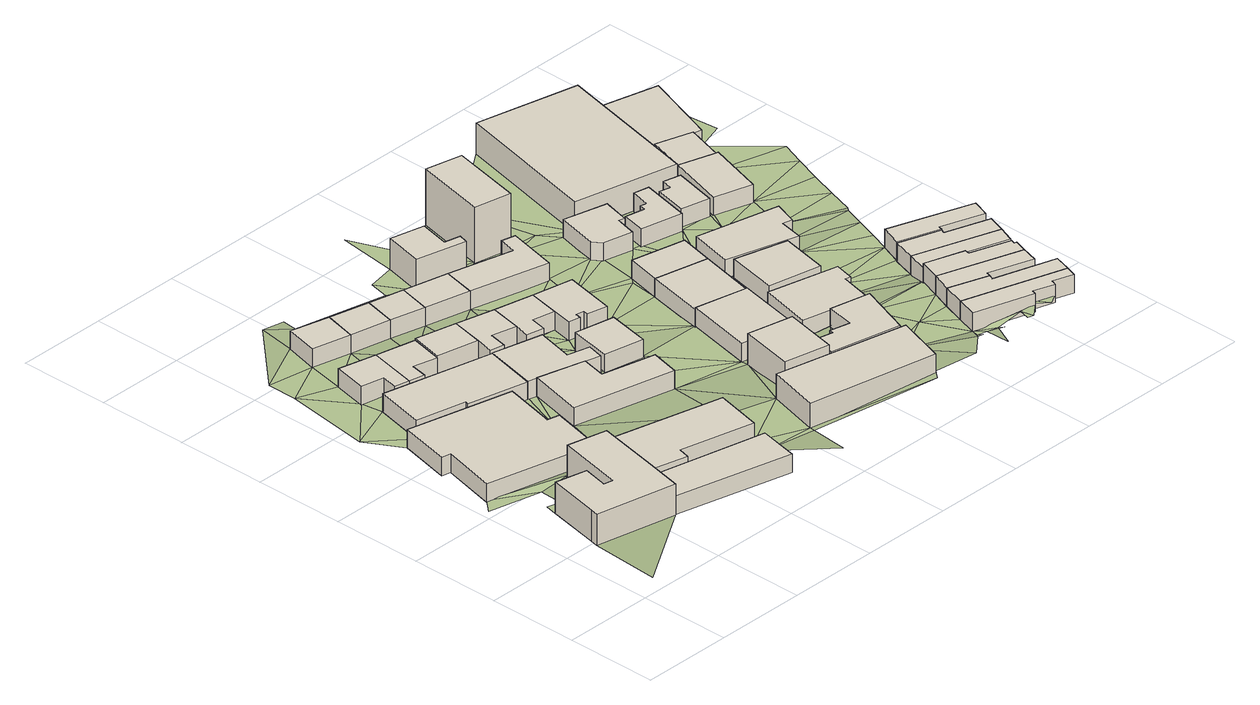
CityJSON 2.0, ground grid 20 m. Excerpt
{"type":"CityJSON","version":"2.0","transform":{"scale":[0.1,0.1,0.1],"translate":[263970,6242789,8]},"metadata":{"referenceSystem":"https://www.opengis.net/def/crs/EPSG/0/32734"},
"CityObjects":{
"building1":{"type":"Building","attributes":{"address":"59 Victoria Road Woodstock 7915 Cape Town","building":"yes","building:levels":2,"building_height":6.9,"plus_code":"4FRW3CCW+GPF","ground_height":10.71,"roof_height":17.61},"geometry":[{"type":"Solid","lod":"1","boundaries":[[[[0,1,2,3]],[[1,4,5,2]],[[4,6,7,5]],[[6,8,9,7]],[[8,10,11,9]],[[10,12,13,11]],[[12,14,15,13]],[[14,16,17,15]],[[16,18,19,17]],[[18,0,3,19]],[[3,2,5,7,9,11,13,15,17,19]],[[18,16,14,12,10,8,6,4,1,0]]]]}]},
"building2":{"type":"Building","attributes":{"address":"Sussex Street Woodstock Cape Town","building":"yes","building:levels":1,"building_height":4.1,"plus_code":"4FRW3CCW+JPC","ground_height":9.31,"roof_height":13.41},"geometry":[{"type":"Solid","lod":"1","boundaries":[[[[20,21,22,23]],[[21,24,25,22]],[[24,26,27,25]],[[26,28,29,27]],[[28,30,31,29]],[[30,32,33,31]],[[32,34,35,33]],[[34,20,23,35]],[[23,22,25,27,29,31,33,35]],[[34,32,30,28,26,24,21,20]]]]}]},
"building3":{"type":"Building","attributes":{"address":"73 Victoria Road Woodstock 7915 Cape Town","building":"yes","building:levels":1,"building_height":4.1,"plus_code":"4FRW3CCW+FQP","ground_height":10.94,"roof_height":15.04},"geometry":[{"type":"Solid","lod":"1","boundaries":[[[[36,37,38,39]],[[37,40,41,38]],[[40,42,43,41]],[[42,36,39,43]],[[39,38,41,43]],[[42,40,37,36]]]]}]},
"building4":{"type":"Building","attributes":{"address":"40 Wright Street Woodstock Cape Town","building":"house","building:levels":1,"building_height":4.1,"plus_code":"4FRW3CCW+PPR","ground_height":8.97,"roof_height":13.07},"geometry":[{"type":"Solid","lod":"1","boundaries":[[[[44,45,46,47]],[[45,48,49,46]],[[48,50,51,49]],[[50,52,53,51]],[[52,54,55,53]],[[54,44,47,55]],[[47,46,49,51,53,55]],[[54,52,50,48,45,44]]]]}]},
"building5":{"type":"Building","attributes":{"address":"33 Sussex Street Woodstock Cape Town","building":"yes","building:levels":1,"building_height":4.1,"plus_code":"4FRW3CCW+MPP","ground_height":9.31,"roof_height":13.41},"geometry":[{"type":"Solid","lod":"1","boundaries":[[[[56,57,58,59]],[[57,60,61,58]],[[60,62,63,61]],[[62,64,65,63]],[[64,66,67,65]],[[66,56,59,67]],[[59,58,61,63,65,67]],[[66,64,62,60,57,56]]]]}]},
"building6":{"type":"Building","attributes":{"address":"42 Frere Street Woodstock Cape Town","building":"yes","building:levels":1,"building_height":4.1,"plus_code":"4FRW3CCW+GQH","ground_height":10.94,"roof_height":15.04},"geometry":[{"type":"Solid","lod":"1","boundaries":[[[[68,69,70,71]],[[69,72,73,70]],[[72,74,75,73]],[[74,76,77,75]],[[76,78,79,77]],[[78,68,71,79]],[[71,70,73,75,77,79]],[[78,76,74,72,69,68]]]]}]},
"building7":{"type":"Building","attributes":{"address":"42 Wright Street Woodstock Cape Town","building":"house","building:levels":1,"building_height":4.1,"plus_code":"4FRW3CCW+PPQ","ground_height":9.03,"roof_height":13.13},"geometry":[{"type":"Solid","lod":"1","boundaries":[[[[45,44,47,46]],[[44,80,81,47]],[[80,82,83,81]],[[82,84,85,83]],[[84,86,87,85]],[[86,45,46,87]],[[46,47,81,83,85,87]],[[86,84,82,80,44,45]]]]}]},
"building8":{"type":"Building","attributes":{"address":"35 Wright Street Woodstock Cape Town","building":"yes","building:levels":1,"building_height":4.1,"plus_code":"4FRW3CCW+RP3","ground_height":9.03,"roof_height":13.13},"geometry":[{"type":"Solid","lod":"1","boundaries":[[[[88,89,90,91]],[[89,92,93,90]],[[92,94,95,93]],[[94,88,91,95]],[[91,90,93,95]],[[94,92,89,88]]]]}]},
"building9":{"type":"Building","attributes":{"address":"37 Wright Street Woodstock Cape Town","building":"yes","building:levels":1,"building_height":4.1,"plus_code":"4FRW3CCW+QQR","ground_height":9.03,"roof_height":13.13},"geometry":[{"type":"Solid","lod":"1","boundaries":[[[[89,88,91,90]],[[88,96,97,91]],[[96,98,99,97]],[[98,89,90,99]],[[90,91,97,99]],[[98,96,88,89]]]]}]},
"building10":{"type":"Building","attributes":{"address":"44 Wright Street Woodstock Cape Town","building":"house","building:levels":1,"building_height":4.1,"plus_code":"4FRW3CCW+PQG","ground_height":9.36,"roof_height":13.46},"geometry":[{"type":"Solid","lod":"1","boundaries":[[[[100,101,102,103]],[[101,104,105,102]],[[104,106,107,105]],[[106,100,103,107]],[[103,102,105,107]],[[106,104,101,100]]]]}]},
"building11":{"type":"Building","attributes":{"address":"38 Frere Street Woodstock Cape Town","building":"yes","building:levels":1,"building_height":4.1,"plus_code":"4FRW3CCW+JR7","ground_height":9.75,"roof_height":13.85},"geometry":[{"type":"Solid","lod":"1","boundaries":[[[[108,109,110,111]],[[109,112,113,110]],[[112,114,115,113]],[[114,116,117,115]],[[116,118,119,117]],[[118,108,111,119]],[[111,110,113,115,117,119]],[[118,116,114,112,109,108]]]]}]},
"building12":{"type":"Building","attributes":{"building":"yes","building:levels":1,"building_height":4.1,"plus_code":"4FRW3CCW+MRC","ground_height":9.36,"roof_height":13.46},"geometry":[{"type":"Solid","lod":"1","boundaries":[[[[120,121,122,123]],[[121,124,125,122]],[[124,126,127,125]],[[126,128,129,127]],[[128,130,131,129]],[[130,120,123,131]],[[123,122,125,127,129,131]],[[130,128,126,124,121,120]]]]}]},
"building13":{"type":"Building","attributes":{"address":"46 Wright Street Woodstock Cape Town","building":"house","building:levels":1,"building_height":4.1,"plus_code":"4FRW3CCW+PRF","ground_height":9.36,"roof_height":13.46},"geometry":[{"type":"Solid","lod":"1","boundaries":[[[[106,104,105,107]],[[104,132,133,105]],[[132,134,135,133]],[[134,136,137,135]],[[136,138,139,137]],[[138,140,141,139]],[[140,106,107,141]],[[107,105,133,135,137,139,141]],[[140,138,136,134,132,104,106]]]]}]},
"building14":{"type":"Building","attributes":{"address":"39 Wright Street Woodstock Cape Town","building":"yes","building:levels":1,"building_height":4.1,"plus_code":"4FRW3CCW+QQQ","ground_height":9.01,"roof_height":13.11},"geometry":[{"type":"Solid","lod":"1","boundaries":[[[[98,96,97,99]],[[96,142,143,97]],[[142,144,145,143]],[[144,98,99,145]],[[99,97,143,145]],[[144,142,96,98]]]]}]},
"building15":{"type":"Building","attributes":{"address":"36 Frere Street Woodstock Cape Town","building":"yes","building:levels":1,"building_height":4.1,"plus_code":"4FRW3CCW+MV4","ground_height":9.41,"roof_height":13.51},"geometry":[{"type":"Solid","lod":"1","boundaries":[[[[146,147,148,149]],[[147,150,151,148]],[[150,152,153,151]],[[152,146,149,153]],[[149,148,151,153]],[[152,150,147,146]]]]}]},
"building16":{"type":"Building","attributes":{"address":"48 Wright Street Woodstock Cape Town","building":"house","building:levels":1,"building_height":4.1,"plus_code":"4FRW3CCW+PV6","ground_height":9.41,"roof_height":13.51},"geometry":[{"type":"Solid","lod":"1","boundaries":[[[[140,138,139,141]],[[138,154,155,139]],[[154,156,157,155]],[[156,158,159,157]],[[158,160,161,159]],[[160,162,163,161]],[[162,140,141,163]],[[141,139,155,157,159,161,163]],[[162,160,158,156,154,138,140]]]]}]},
"building17":{"type":"Building","attributes":{"address":"41 Wright Street Woodstock Cape Town","building":"yes","building:levels":1,"building_height":4.1,"plus_code":"4FRW3CCW+QRG","ground_height":9.01,"roof_height":13.11},"geometry":[{"type":"Solid","lod":"1","boundaries":[[[[144,142,143,145]],[[142,164,165,143]],[[164,166,167,165]],[[166,144,145,167]],[[145,143,165,167]],[[166,164,142,144]]]]}]},
"building18":{"type":"Building","attributes":{"address":"50 Wright Street Woodstock Cape Town","building":"house","building:levels":1,"building_height":4.1,"plus_code":"4FRW3CCW+PV5","ground_height":9.41,"roof_height":13.51},"geometry":[{"type":"Solid","lod":"1","boundaries":[[[[162,160,161,163]],[[160,168,169,161]],[[168,170,171,169]],[[170,172,173,171]],[[172,174,175,173]],[[174,176,177,175]],[[176,178,179,177]],[[178,180,181,179]],[[180,162,163,181]],[[163,161,169,171,173,175,177,179,181]],[[180,178,176,174,172,170,168,160,162]]]]}]},
"building19":{"type":"Building","attributes":{"building":"yes","building:levels":1.5,"building_height":5.5,"plus_code":"4FRW3CCW+FXR","ground_height":10.87,"roof_height":16.37},"geometry":[{"type":"Solid","lod":"1","boundaries":[[[[182,183,184,185]],[[183,186,187,184]],[[186,188,189,187]],[[188,182,185,189]],[[185,184,187,189]],[[188,186,183,182]]]]}]},
"building20":{"type":"Building","attributes":{"address":"Frere Street Woodstock Cape Town","building":"yes","building:levels":2,"building_height":6.9,"plus_code":"4FRW3CCW+GXR","ground_height":9.9,"roof_height":16.8},"geometry":[{"type":"Solid","lod":"1","boundaries":[[[[190,191,192,193]],[[191,194,195,192]],[[194,196,197,195]],[[196,190,193,197]],[[193,192,195,197]],[[196,194,191,190]]]]}]},
"building21":{"type":"Building","attributes":{"building":"yes","building:levels":2,"building_height":6.9,"plus_code":"4FRW3CCW+RV7","ground_height":9.01,"roof_height":15.91},"geometry":[{"type":"Solid","lod":"1","boundaries":[[[[198,199,200,201]],[[199,202,203,200]],[[202,204,205,203]],[[204,206,207,205]],[[206,208,209,207]],[[208,198,201,209]],[[201,200,203,205,207,209]],[[208,206,204,202,199,198]]]]}]},
"building22":{"type":"Building","attributes":{"address":"43 Wright Street Woodstock Cape Town","building":"yes","building:levels":1,"building_height":4.1,"plus_code":"4FRW3CCW+QV9","ground_height":9.01,"roof_height":13.11},"geometry":[{"type":"Solid","lod":"1","boundaries":[[[[166,164,165,167]],[[164,210,211,165]],[[210,212,213,211]],[[212,214,215,213]],[[214,216,217,215]],[[216,166,167,217]],[[167,165,211,213,215,217]],[[216,214,212,210,164,166]]]]}]},
"building23":{"type":"Building","attributes":{"address":"Two Oceans Carpentry 37 Frere Street Woodstock Cape Town","building":"manufacture","building:levels":1,"building_height":4.1,"plus_code":"4FRW3CCW+HXV","ground_height":9.9,"roof_height":14},"geometry":[{"type":"Solid","lod":"1","boundaries":[[[[218,219,220,221]],[[219,222,223,220]],[[222,224,225,223]],[[224,218,221,225]],[[221,220,223,225]],[[224,222,219,218]]]]}]},
"building24":{"type":"Building","attributes":{"address":"Church Street Woodstock Cape Town","building":"yes","building:levels":1,"building_height":4.1,"plus_code":"4FRW3CCX+G2C","ground_height":10.87,"roof_height":14.97},"geometry":[{"type":"Solid","lod":"1","boundaries":[[[[226,227,228,229]],[[227,230,231,228]],[[230,232,233,231]],[[232,234,235,233]],[[234,236,237,235]],[[236,238,239,237]],[[238,240,241,239]],[[240,226,229,241]],[[229,228,231,233,235,237,239,241]],[[240,238,236,234,232,230,227,226]]]]}]},
"building25":{"type":"Building","attributes":{"address":"Frere Street Woodstock Cape Town","building":"commercial","building:levels":1,"building_height":4.1,"plus_code":"4FRW3CCW+JXW","ground_height":9.49,"roof_height":13.59},"geometry":[{"type":"Solid","lod":"1","boundaries":[[[[242,243,244,245]],[[243,246,247,244]],[[246,248,249,247]],[[248,242,245,249]],[[245,244,247,249]],[[248,246,243,242]]]]}]},
"building26":{"type":"Building","attributes":{"building":"yes","building:levels":4,"building_height":12.5,"plus_code":"4FRW3CCW+RWG","ground_height":8.63,"roof_height":21.13},"geometry":[{"type":"Solid","lod":"1","boundaries":[[[[250,251,252,253]],[[251,254,255,252]],[[254,256,257,255]],[[256,250,253,257]],[[253,252,255,257]],[[256,254,251,250]]]]}]},
"building27":{"type":"Building","attributes":{"address":"Alpha Longboards 52 Wright Street Woodstock Cape Town","building":"manufacture","building:levels":1,"building_height":4.1,"plus_code":"4FRW3CCW+MXQ","ground_height":9.49,"roof_height":13.59},"geometry":[{"type":"Solid","lod":"1","boundaries":[[[[248,246,247,249]],[[246,258,259,247]],[[258,260,261,259]],[[260,248,249,261]],[[249,247,259,261]],[[260,258,246,248]]]]}]},
"building28":{"type":"Building","attributes":{"address":"Church Street Woodstock Cape Town","building":"yes","building:levels":1,"building_height":4.1,"plus_code":"4FRW3CCX+H2P","ground_height":9.9,"roof_height":14},"geometry":[{"type":"Solid","lod":"1","boundaries":[[[[262,263,264,265]],[[263,266,267,264]],[[266,268,269,267]],[[268,270,271,269]],[[270,272,273,271]],[[272,262,265,273]],[[265,264,267,269,271,273]],[[272,270,268,266,263,262]]]]}]},
"building29":{"type":"Building","attributes":{"address":"31 Frere Street Woodstock Cape Town","building":"yes","building:levels":1,"building_height":4.1,"plus_code":"4FRW3CCW+QX5","ground_height":9.08,"roof_height":13.18},"geometry":[{"type":"Solid","lod":"1","boundaries":[[[[274,275,276,277]],[[275,278,279,276]],[[278,280,281,279]],[[280,282,283,281]],[[282,284,285,283]],[[284,286,287,285]],[[286,274,277,287]],[[277,276,279,281,283,285,287]],[[286,284,282,280,278,275,274]]]]}]},
"building30":{"type":"Building","attributes":{"address":"42 Church Street Woodstock Cape Town","building":"yes","building:levels":1,"building_height":4.1,"plus_code":"4FRW3CCX+J2H","ground_height":9.9,"roof_height":14},"geometry":[{"type":"Solid","lod":"1","boundaries":[[[[288,289,290,291]],[[289,292,293,290]],[[292,294,295,293]],[[294,288,291,295]],[[291,290,293,295]],[[294,292,289,288]]]]}]},
"building31":{"type":"Building","attributes":{"address":"49 Wright Street Woodstock Cape Town","building":"yes","building:levels":1,"building_height":4.1,"plus_code":"4FRW3CCX+P2P","ground_height":9.08,"roof_height":13.18},"geometry":[{"type":"Solid","lod":"1","boundaries":[[[[296,297,298,299]],[[297,300,301,298]],[[300,302,303,301]],[[302,304,305,303]],[[304,306,307,305]],[[306,308,309,307]],[[308,310,311,309]],[[310,296,299,311]],[[299,298,301,303,305,307,309,311]],[[310,308,306,304,302,300,297,296]]]]}]},
"building32":{"type":"Building","attributes":{"building":"yes","building:levels":1,"building_height":4.1,"plus_code":"4FRW3CCX+M37","ground_height":9.62,"roof_height":13.72},"geometry":[{"type":"Solid","lod":"1","boundaries":[[[[312,313,314,315]],[[313,316,317,314]],[[316,318,319,317]],[[318,320,321,319]],[[320,322,323,321]],[[322,312,315,323]],[[315,314,317,319,321,323]],[[322,320,318,316,313,312]]]]}]},
"building33":{"type":"Building","attributes":{"address":"65 Church Street Woodstock Cape Town","building":"house","building:levels":1,"building_height":4.1,"plus_code":"4FRW3CCX+F4H","ground_height":11.09,"roof_height":15.19},"geometry":[{"type":"Solid","lod":"1","boundaries":[[[[324,325,326,327]],[[325,328,329,326]],[[328,330,331,329]],[[330,332,333,331]],[[332,334,335,333]],[[334,336,337,335]],[[336,338,339,337]],[[338,324,327,339]],[[327,326,329,331,333,335,337,339]],[[338,336,334,332,330,328,325,324]]]]}]},
"building34":{"type":"Building","attributes":{"address":"63 Church Street Woodstock Cape Town","building":"house","building:levels":1,"building_height":4.1,"plus_code":"4FRW3CCX+F4Q","ground_height":11.09,"roof_height":15.19},"geometry":[{"type":"Solid","lod":"1","boundaries":[[[[338,340,341,339]],[[340,342,343,341]],[[342,344,345,343]],[[344,346,347,345]],[[346,324,327,347]],[[324,338,339,327]],[[339,341,343,345,347,327]],[[324,346,344,342,340,338]]]]}]},
"building35":{"type":"Building","attributes":{"address":"61 Church Street Woodstock Cape Town","building":"house","building:levels":1,"building_height":4.1,"plus_code":"4FRW3CCX+G49","ground_height":11.09,"roof_height":15.19},"geometry":[{"type":"Solid","lod":"1","boundaries":[[[[344,348,349,345]],[[348,350,351,349]],[[350,352,353,351]],[[352,354,355,353]],[[354,346,347,355]],[[346,344,345,347]],[[345,349,351,353,355,347]],[[346,354,352,350,348,344]]]]}]},
"building36":{"type":"Building","attributes":{"address":"51 Wright Street Woodstock Cape Town","building":"yes","building:levels":1,"building_height":4.1,"plus_code":"4FRW3CCX+P3M","ground_height":9.2,"roof_height":13.3},"geometry":[{"type":"Solid","lod":"1","boundaries":[[[[356,357,358,359]],[[357,360,361,358]],[[360,362,363,361]],[[362,364,365,363]],[[364,366,367,365]],[[366,356,359,367]],[[359,358,361,363,365,367]],[[366,364,362,360,357,356]]]]}]},
"building37":{"type":"Building","attributes":{"address":"59 Church Street Woodstock Cape Town","building":"house","building:levels":1,"building_height":4.1,"plus_code":"4FRW3CCX+G4H","ground_height":11.09,"roof_height":15.19},"geometry":[{"type":"Solid","lod":"1","boundaries":[[[[354,352,353,355]],[[352,368,369,353]],[[368,370,371,369]],[[370,372,373,371]],[[372,374,375,373]],[[374,376,377,375]],[[376,378,379,377]],[[378,354,355,379]],[[355,353,369,371,373,375,377,379]],[[378,376,374,372,370,368,352,354]]]]}]},
"building38":{"type":"Building","attributes":{"address":"19 Frere Street Woodstock Cape Town","building":"manufacture","building:levels":2,"building_height":6.9,"plus_code":"4FRW3CCX+R36","ground_height":8.76,"roof_height":15.66},"geometry":[{"type":"Solid","lod":"1","boundaries":[[[[380,381,382,383]],[[381,384,385,382]],[[384,386,387,385]],[[386,380,383,387]],[[383,382,385,387]],[[386,384,381,380]]]]}]},
"building39":{"type":"Building","attributes":{"address":"57 Church Street Woodstock Cape Town","building":"house","building:levels":1,"building_height":4.1,"plus_code":"4FRW3CCX+G5R","ground_height":10.06,"roof_height":14.16},"geometry":[{"type":"Solid","lod":"1","boundaries":[[[[388,389,390,391]],[[389,392,393,390]],[[392,394,395,393]],[[394,396,397,395]],[[396,398,399,397]],[[398,388,391,399]],[[391,390,393,395,397,399]],[[398,396,394,392,389,388]]]]}]},
"building40":{"type":"Building","attributes":{"address":"55 Church Street Woodstock Cape Town","building":"house","building:levels":1,"building_height":4.1,"plus_code":"4FRW3CCX+H53","ground_height":10.06,"roof_height":14.16},"geometry":[{"type":"Solid","lod":"1","boundaries":[[[[396,400,401,397]],[[400,402,403,401]],[[402,404,405,403]],[[404,406,407,405]],[[406,398,399,407]],[[398,396,397,399]],[[397,401,403,405,407,399]],[[398,406,404,402,400,396]]]]}]},
"building41":{"type":"Building","attributes":{"address":"36A Church Street Woodstock Cape Town","building":"yes","building:levels":1,"building_height":4.1,"plus_code":"4FRW3CCX+P4M","ground_height":9.2,"roof_height":13.3},"geometry":[{"type":"Solid","lod":"1","boundaries":[[[[408,409,410,411]],[[409,412,413,410]],[[412,414,415,413]],[[414,416,417,415]],[[416,408,411,417]],[[411,410,413,415,417]],[[416,414,412,409,408]]]]}]},
"building42":{"type":"Building","attributes":{"address":"53 Church Street Woodstock Cape Town","building":"house","building:levels":1,"building_height":4.1,"plus_code":"4FRW3CCX+H5F","ground_height":10.32,"roof_height":14.42},"geometry":[{"type":"Solid","lod":"1","boundaries":[[[[418,419,420,421]],[[419,422,423,420]],[[422,424,425,423]],[[424,426,427,425]],[[426,428,429,427]],[[428,418,421,429]],[[421,420,423,425,427,429]],[[428,426,424,422,419,418]]]]}]},
"building43":{"type":"Building","attributes":{"address":"Church Street Woodstock Cape Town","building":"yes","building:levels":1,"building_height":4.1,"plus_code":"4FRW3CCX+Q48","ground_height":9.2,"roof_height":13.3},"geometry":[{"type":"Solid","lod":"1","boundaries":[[[[408,430,431,411]],[[430,432,433,431]],[[432,409,410,433]],[[409,408,411,410]],[[411,431,433,410]],[[409,432,430,408]]]]}]},
"building44":{"type":"Building","attributes":{"address":"Church Street Woodstock Cape Town","building":"yes","building:levels":1,"building_height":4.1,"plus_code":"4FRW3CCX+R49","ground_height":8.76,"roof_height":12.86},"geometry":[{"type":"Solid","lod":"1","boundaries":[[[[434,435,436,437]],[[435,438,439,436]],[[438,440,441,439]],[[440,442,443,441]],[[442,444,445,443]],[[444,434,437,445]],[[437,436,439,441,443,445]],[[444,442,440,438,435,434]]]]}]},
"terrain1":{"type":"TINRelief","geometry":[{"type":"CompositeSurface","lod":"1","boundaries":[[[4,446,37]],[[447,448,449]],[[450,451,0]],[[450,0,18]],[[18,16,452]],[[449,448,453]],[[450,18,453]],[[453,448,450]],[[453,18,452]],[[20,62,454]],[[455,449,453]],[[62,60,454]],[[456,454,457]],[[62,20,458]],[[60,457,454]],[[459,36,69]],[[36,72,69]],[[459,455,453]],[[459,69,68]],[[457,48,456]],[[460,62,458]],[[94,461,456]],[[455,459,68]],[[457,60,462]],[[463,458,20]],[[462,60,464]],[[456,48,94]],[[464,60,465]],[[118,455,68]],[[36,42,72]],[[465,60,466]],[[461,94,92]],[[467,455,118]],[[468,467,463]],[[92,469,461]],[[74,72,76]],[[94,48,88]],[[470,458,463]],[[120,466,60]],[[88,48,45]],[[467,470,463]],[[116,467,118]],[[101,471,466]],[[78,118,68]],[[467,116,470]],[[76,72,42]],[[101,466,120]],[[100,88,45]],[[92,472,469]],[[472,92,89]],[[473,469,472]],[[114,470,116]],[[100,96,88]],[[101,120,132]],[[101,132,104]],[[42,186,76]],[[89,98,472]],[[118,78,108]],[[42,474,475]],[[120,134,132]],[[114,476,470]],[[100,142,96]],[[475,186,42]],[[106,142,100]],[[130,134,120]],[[78,76,183]],[[114,112,476]],[[134,154,136]],[[183,76,186]],[[98,477,472]],[[478,476,112]],[[130,154,134]],[[112,109,478]],[[154,138,136]],[[108,78,183]],[[479,476,478]],[[130,128,146]],[[128,479,146]],[[154,130,156]],[[478,146,479]],[[164,142,106]],[[98,144,477]],[[146,156,130]],[[140,164,106]],[[478,109,480]],[[158,156,481]],[[146,168,156]],[[481,156,168]],[[186,475,482]],[[219,109,108]],[[108,183,190]],[[158,481,160]],[[199,477,144]],[[170,168,146]],[[168,160,481]],[[477,199,483]],[[480,109,219]],[[183,484,190]],[[170,146,152]],[[162,164,140]],[[144,166,199]],[[485,484,183]],[[219,108,190]],[[172,170,176]],[[172,176,174]],[[176,170,152]],[[483,199,198]],[[486,199,166]],[[152,178,176]],[[487,484,485]],[[152,480,218]],[[218,480,219]],[[488,186,482]],[[199,486,202]],[[164,162,489]],[[486,166,202]],[[152,218,178]],[[485,183,490]],[[485,238,487]],[[219,190,491]],[[238,236,487]],[[208,492,198]],[[489,162,493]],[[166,494,202]],[[487,236,491]],[[206,204,208]],[[219,491,222]],[[238,485,490]],[[218,248,178]],[[202,495,204]],[[178,496,493]],[[208,204,495]],[[236,232,491]],[[236,234,232]],[[495,202,494]],[[496,178,248]],[[491,232,266]],[[266,222,491]],[[495,494,497]],[[254,208,495]],[[493,498,489]],[[238,490,499]],[[500,266,232]],[[260,493,496]],[[501,495,497]],[[232,230,500]],[[266,263,222]],[[490,488,502]],[[493,260,503]],[[498,504,489]],[[497,504,501]],[[224,222,263]],[[496,248,260]],[[493,503,498]],[[266,500,505]],[[263,289,224]],[[504,506,501]],[[490,502,507]],[[499,490,508]],[[498,274,504]],[[224,289,509]],[[274,506,504]],[[503,260,510]],[[506,251,501]],[[511,505,500]],[[246,224,313]],[[490,507,325]],[[508,511,499]],[[509,313,224]],[[325,508,490]],[[263,512,289]],[[260,513,510]],[[514,515,507]],[[506,274,516]],[[506,516,251]],[[325,507,515]],[[312,246,313]],[[263,517,512]],[[518,519,520]],[[325,515,519]],[[513,246,312]],[[325,324,508]],[[510,513,521]],[[522,505,523]],[[524,510,521]],[[516,274,525]],[[325,519,526]],[[354,511,508]],[[282,510,524]],[[527,313,509]],[[518,526,519]],[[528,526,518]],[[324,346,508]],[[511,378,505]],[[524,521,310]],[[325,526,529]],[[521,513,530]],[[378,523,505]],[[508,346,354]],[[530,513,312]],[[524,310,525]],[[517,531,512]],[[380,251,516]],[[378,511,354]],[[527,512,531]],[[527,532,313]],[[310,533,525]],[[525,534,516]],[[535,325,529]],[[536,533,310]],[[537,529,538]],[[517,523,398]],[[530,312,539]],[[531,532,527]],[[529,537,535]],[[525,533,534]],[[523,378,398]],[[540,534,533]],[[531,517,428]],[[541,516,534]],[[542,364,530]],[[312,322,539]],[[418,517,398]],[[543,544,535]],[[542,530,545]],[[428,532,531]],[[530,364,546]],[[545,530,539]],[[543,547,544]],[[320,318,532]],[[517,418,428]],[[548,545,539]],[[364,360,546]],[[549,550,551]],[[534,546,541]],[[362,360,364]],[[552,549,551]],[[320,532,553]],[[360,541,546]],[[548,539,554]],[[428,555,532]],[[357,545,548]],[[539,322,554]],[[357,541,360]],[[553,532,555]],[[548,409,357]],[[556,557,558]],[[320,559,322]],[[557,556,560]],[[409,541,357]],[[320,553,559]],[[561,541,409]],[[562,554,322]],[[322,559,563]],[[432,561,409]],[[562,322,563]],[[561,386,541]],[[564,554,562]],[[565,554,566]],[[567,568,565]],[[561,442,386]],[[554,564,566]],[[569,567,565]],[[569,565,570]],[[570,565,566]],[[569,571,440]]]}]}
},
"vertices":[
[75,300,27],[51,186,27],[51,186,96],[75,300,96],[47,168,27],[47,168,96],[224,131,27],[224,131,96],[242,213,27],[242,213,96],[271,352,27],[271,352,96],[184,371,27],[184,371,96],[153,226,27],[153,226,96],[133,230,27],[133,230,96],[145,285,27],[145,285,96],
[67,671,13],[40,558,13],[40,558,54],[67,671,54],[60,554,13],[60,554,54],[31,434,13],[31,434,54],[269,379,13],[269,379,54],[297,497,13],[297,497,54],[270,503,13],[270,503,54],[297,618,13],[297,618,54],
[242,213,29],[224,131,29],[224,131,70],[242,213,70],[478,70,29],[478,70,70],[497,158,29],[497,158,70],
[195,786,10],[218,893,10],[218,893,51],[195,786,51],[135,912,10],[135,912,51],[119,838,10],[119,838,51],[170,828,10],[170,828,51],[162,792,10],[162,792,51],
[340,619,13],[367,735,13],[367,735,54],[340,619,54],[126,789,13],[126,789,54],[101,680,13],[101,680,54],[210,656,13],[210,656,54],[208,648,13],[208,648,54],
[283,357,29],[253,228,29],[253,228,70],[283,357,70],[339,208,29],[339,208,70],[345,233,29],[345,233,70],[508,196,29],[508,196,70],[532,299,29],[532,299,70],
[229,779,10],[229,779,51],[236,814,10],[236,814,51],[289,802,10],[289,802,51],[305,874,10],[305,874,51],
[236,974,10],[253,1046,10],[253,1046,51],[236,974,51],[169,1067,10],[169,1067,51],[151,994,10],[151,994,51],
[324,955,10],[324,955,51],[340,1026,10],[340,1026,51],
[305,874,14],[289,802,14],[289,802,55],[305,874,55],[380,783,14],[380,783,55],[395,854,14],[395,854,55],
[551,440,18],[566,504,18],[566,504,59],[551,440,59],[449,531,18],[449,531,59],[461,585,18],[461,585,59],[357,611,18],[357,611,59],[328,490,18],[328,490,59],
[367,735,14],[340,619,14],[340,619,55],[367,735,55],[498,579,14],[498,579,55],[507,616,14],[507,616,55],[458,628,14],[458,628,55],[477,709,14],[477,709,55],
[371,743,14],[371,743,55],[402,737,14],[402,737,55],[410,776,14],[410,776,55],[465,764,14],[465,764,55],[479,834,14],[479,834,55],
[400,937,10],[400,937,51],[417,1009,10],[417,1009,51],
[525,670,14],[507,577,14],[507,577,55],[525,670,55],[594,560,14],[594,560,55],[612,653,14],[612,653,55],
[457,730,14],[457,730,55],[495,722,14],[495,722,55],[502,757,14],[502,757,55],[551,747,14],[551,747,55],[565,816,14],[565,816,55],
[499,915,10],[499,915,51],[515,987,10],[515,987,51],
[542,703,14],[542,703,55],[568,698,14],[568,698,55],[571,710,14],[571,710,55],[588,707,14],[588,707,55],[586,696,14],[586,696,55],[631,687,14],[631,687,55],[654,799,14],[654,799,55],
[933,205,29],[644,267,29],[644,267,84],[933,205,84],[613,151,29],[613,151,84],[898,96,29],[898,96,84],
[705,397,19],[680,279,19],[680,279,88],[705,397,88],[780,258,19],[780,258,88],[805,376,19],[805,376,88],
[498,1119,10],[478,1033,10],[478,1033,79],[498,1119,79],[588,1008,10],[588,1008,79],[593,1028,10],[593,1028,79],[558,1036,10],[558,1036,79],[573,1102,10],[573,1102,79],
[671,873,10],[671,873,51],[697,984,10],[697,984,51],[666,991,10],[666,991,51],[657,952,10],[657,952,51],
[735,559,19],[704,411,19],[704,411,60],[735,559,60],[821,387,19],[821,387,60],[851,535,19],[851,535,60],
[982,344,29],[894,362,29],[894,362,70],[982,344,70],[882,301,29],[882,301,70],[838,311,29],[838,311,70],[836,302,29],[836,302,70],[798,310,29],[798,310,70],[785,258,29],[785,258,70],[940,226,29],[940,226,70],
[735,559,15],[851,535,15],[851,535,56],[735,559,56],[879,662,15],[879,662,56],[761,687,15],[761,687,56],
[706,1004,6],[740,1162,6],[740,1162,131],[706,1004,131],[660,1179,6],[660,1179,131],[625,1021,6],[625,1021,131],
[896,737,15],[896,737,56],[778,762,15],[778,762,56],
[1021,462,19],[867,497,19],[867,497,60],[1021,462,60],[840,382,19],[840,382,60],[982,350,19],[982,350,60],[999,422,19],[999,422,60],[1011,419,19],[1011,419,60],
[798,956,11],[776,865,11],[776,865,52],[798,956,52],[789,846,11],[789,846,52],[854,831,11],[854,831,52],[866,878,11],[866,878,52],[879,874,11],[879,874,52],[893,933,11],[893,933,52],
[906,621,19],[884,509,19],[884,509,60],[906,621,60],[1000,486,19],[1000,486,60],[1022,591,19],[1022,591,60],
[873,827,11],[964,807,11],[964,807,52],[873,827,52],[988,915,11],[988,915,52],[954,922,11],[954,922,52],[944,880,11],[944,880,52],[930,883,11],[930,883,52],[927,869,11],[927,869,52],[884,878,11],[884,878,52],
[919,729,16],[897,634,16],[897,634,57],[919,729,57],[1052,590,16],[1052,590,57],[1062,641,16],[1062,641,57],[1083,636,16],[1083,636,57],[1101,688,16],[1101,688,57],
[1076,200,31],[1062,155,31],[1062,155,72],[1076,200,72],[1191,115,31],[1191,115,72],[1194,124,31],[1194,124,72],[1240,110,31],[1240,110,72],[1244,121,31],[1244,121,72],[1289,107,31],[1289,107,72],[1297,131,31],[1297,131,72],
[1308,168,31],[1308,168,72],[1174,209,31],[1174,209,72],[1178,220,31],[1178,220,72],[1092,249,31],[1092,249,72],
[1181,229,31],[1181,229,72],[1277,197,31],[1277,197,72],[1288,234,31],[1288,234,72],[1108,293,31],[1108,293,72],
[1036,804,12],[1058,899,12],[1058,899,53],[1036,804,53],[1020,908,12],[1020,908,53],[1014,884,12],[1014,884,53],[990,890,12],[990,890,53],[973,818,12],[973,818,53],
[1297,262,31],[1297,262,72],[1292,264,31],[1292,264,72],[1295,273,31],[1295,273,72],[1208,302,31],[1208,302,72],[1210,312,31],[1210,312,72],[1124,340,31],[1124,340,72],
[901,1276,8],[828,955,8],[828,955,77],[901,1276,77],[1054,904,8],[1054,904,77],[1126,1226,8],[1126,1226,77],
[1124,340,21],[1210,312,21],[1210,312,62],[1124,340,62],[1213,319,21],[1213,319,62],[1308,288,21],[1308,288,62],[1322,324,21],[1322,324,62],[1138,385,21],[1138,385,62],
[1335,363,21],[1335,363,62],[1239,395,21],[1239,395,62],[1243,404,21],[1243,404,62],[1153,434,21],[1153,434,62],
[1159,903,12],[1080,927,12],[1080,927,53],[1159,903,53],[1043,802,12],[1043,802,53],[1127,777,12],[1127,777,53],[1164,902,12],[1164,902,53],
[1153,434,23],[1243,404,23],[1243,404,64],[1153,434,64],[1245,412,23],[1245,412,64],[1339,381,23],[1339,381,64],[1352,419,23],[1352,419,64],[1170,481,23],[1170,481,64],
[1183,984,12],[1183,984,53],[1104,1008,12],[1104,1008,53],
[1104,1008,8],[1183,984,8],[1183,984,49],[1104,1008,49],[1203,980,8],[1203,980,49],[1260,1145,8],[1260,1145,49],[1128,1177,8],[1128,1177,49],[1087,1013,8],[1087,1013,49],
[21,0,42],[6,406,17],[123,380,17],[31,434,17],[109,318,27],[80,325,27],[153,226,29],[184,371,29],[21,750,13],[269,379,18],[50,944,10],[119,838,13],[208,648,14],[271,352,29],[210,656,14],[51,1010,10],[170,828,14],[297,618,18],[162,792,14],[195,786,14],[229,779,14],[297,497,18],[270,503,18],[188,1155,5],[340,619,18],[236,814,14],[227,1108,10],[235,1145,5],[590,44,43],[613,140,29],[498,579,18],[427,1064,10],[507,577,18],[507,616,18],[594,560,18],[519,750,14],[885,80,44],[436,1107,10],[680,279,29],[768,250,29],[519,1000,10],[780,258,29],[898,96,46],[671,873,15],[933,205,31],[805,376,29],[519,1255,6],[654,799,15],[657,952,11],[625,1021,10],[768,750,15],[666,991,11],[776,865,15],[940,226,31],[894,362,31],[706,1004,11],[995,83,46],[789,846,15],[697,984,11],[982,350,31],[768,1000,11],[1039,121,46],[1017,250,31],[906,621,21],[854,831,15],[982,344,31],[1000,486,21],[896,737,16],[1051,118,46],[1059,140,31],[828,955,11],[1021,462,21],[1085,110,46],[1081,135,31],[1065,67,46],[873,827,15],[999,422,21],[1011,419,21],[879,874,15],[893,933,12],[1104,129,31],[1022,591,21],[1097,106,46],[1152,116,50],[964,807,16],[1017,500,21],[1052,590,21],[930,883,12],[954,922,12],[1191,115,50],[927,869,16],[1159,89,50],[1146,92,50],[1017,750,16],[944,880,12],[1054,904,12],[973,818,16],[1215,95,50],[1194,124,50],[1036,804,16],[988,915,12],[1240,110,50],[1043,802,16],[1178,220,35],[1174,209,35],[1277,197,35],[1181,229,35],[1202,574,23],[1127,777,16],[1186,526,23],[1295,273,35],[1210,312,35],[1208,302,35],[1217,619,23],[1213,319,35],[1087,1013,12],[1244,686,19],[1227,629,19],[1264,747,19],[1164,902,14],[1285,806,19],[1183,984,14],[1159,903,14],[1203,980,14],[1303,858,19],[1266,1000,14]
]}
